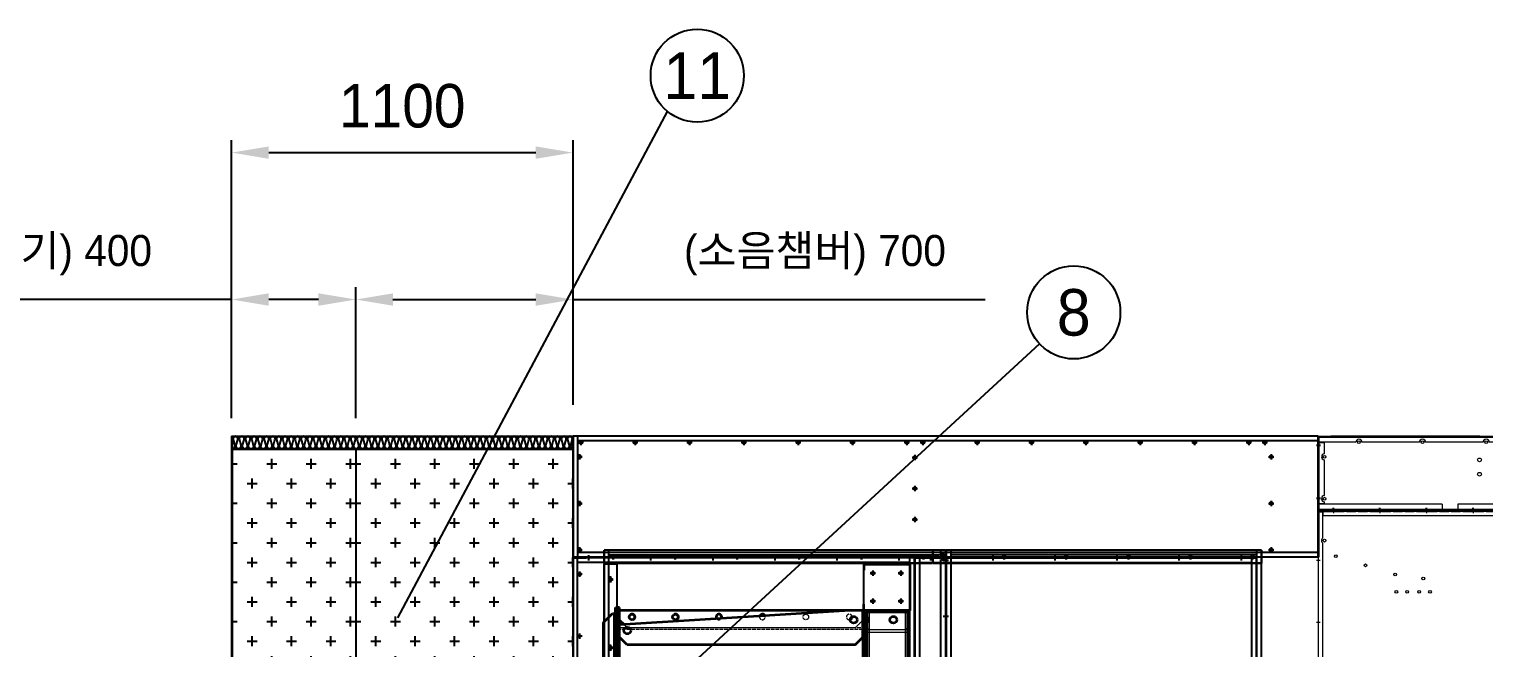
# Model space of a CAD drawing. Header units: millimetres. Extents: x 3347 to 35460, y 2813 to 25521.
# Drawn here: x 12747 to 17433, y 13538 to 15531 of the extents above; entities that cross this region are included whole.
import ezdxf
from ezdxf.enums import TextEntityAlignment as Align

# ---------------------------------------------------------------- set-up
doc = ezdxf.new("R2010")
doc.units = ezdxf.units.MM
doc.linetypes.add('CENTER', pattern=[2, 1.25, -0.25, 0.25, -0.25])
doc.linetypes.add('DASHED', pattern=[15, 12, -3])
for name, color, linetype in [('center', 1, 'CENTER'), ('SMS', 220, 'Continuous'), ('냉각탑_dim', 1, 'Continuous'), ('냉각탑_text', 3, 'Continuous')]:
    doc.layers.add(name, color=color, linetype=linetype)
doc.styles.add('HY울릉도L', font='')
doc.styles.add('돋움', font='Dotum.ttf')
doc.styles.get('HY울릉도L').set_extended_font_data('HY울릉도L')
doc.dimstyles.new('성지DIM', dxfattribs={"dimtxt": 3.5, "dimasz": 3, "dimexe": 1, "dimexo": 2.5, "dimgap": 2, "dimtad": 1, "dimdec": 0, "dimzin": 3, "dimdsep": 46, "dimtxsty": 'HY울릉도L', "dimblk": 'ARCHTICK', "dimcen": -2, "dimclrd": 256, "dimclre": 256, "dimclrt": 7, "dimadec": 0, "dimazin": 0, "dimtfac": 1, "dimtdec": 0, "dimtofl": 0, "dimtmove": 0, "dimatfit": 3, "dimfxl": 1, "dimtolj": 1, "dimtzin": 0, "dimlwe": -1, "dimarcsym": 0})

# ---------------------------------------------------------------- blocks, each defined once
blk = doc.blocks.new('*D525')
at = {"layer": 'Defpoints', "color": 0, "transparency": 16777216}
for p in [(14498.7, 15133.3), (13398.7, 14220.3), (14498.7, 14220.3)]:
    blk.add_point(p, dxfattribs=at)
at = {"layer": '냉각탑_dim', "transparency": 16777216}
for p, q in [((13398.7, 14320.3), (13398.7, 15173.3)), ((14498.7, 14320.3), (14498.7, 15173.3))]:
    blk.add_line(p, q, dxfattribs=at)
at = {"layer": '냉각탑_dim', "lineweight": -2, "transparency": 16777216}
blk.add_line((13518.7, 15133.3), (14378.7, 15133.3), dxfattribs=at)
at = {"layer": '냉각탑_dim', "transparency": 16777216}
for points in [[(13518.7, 15153.3), (13518.7, 15113.3), (13398.7, 15133.3)], [(14378.7, 15153.3), (14378.7, 15113.3), (14498.7, 15133.3)]]:
    blk.add_solid(points, dxfattribs=at)
at = {"layer": '냉각탑_dim', "color": 7, "transparency": 16777216, "insert": (13948.7, 15283.3), "char_height": 140, "attachment_point": 5, "style": 'HY울릉도L'}
blk.add_mtext('\\A1;1100', dxfattribs=at)
blk = doc.blocks.new('*D531')
at = {"layer": 'Defpoints', "color": 0, "transparency": 16777216}
for p in [(13398.7, 14660), (13398.7, 14178.3), (13798.7, 14178.3)]:
    blk.add_point(p, dxfattribs=at)
at = {"layer": '냉각탑_dim', "transparency": 16777216}
for p, q in [((13398.7, 14278.3), (13398.7, 14700)), ((13798.7, 14278.3), (13798.7, 14700))]:
    blk.add_line(p, q, dxfattribs=at)
at = {"layer": '냉각탑_dim', "lineweight": -2, "transparency": 16777216}
for p, q in [((13398.7, 14660), (12001, 14660)), ((13678.7, 14660), (13518.7, 14660))]:
    blk.add_line(p, q, dxfattribs=at)
at = {"layer": '냉각탑_dim', "transparency": 16777216}
for points in [[(13518.7, 14680), (13518.7, 14640), (13398.7, 14660)], [(13678.7, 14680), (13678.7, 14640), (13798.7, 14660)]]:
    blk.add_solid(points, dxfattribs=at)
at = {"layer": '냉각탑_dim', "color": 7, "transparency": 16777216, "insert": (12639.8, 14802.9), "char_height": 140, "attachment_point": 5, "style": 'HY울릉도L'}
blk.add_mtext('\\A1;{\\fGulim|b0|i0|c129|p50;\\H0.71429x;(토출 소음기) \\fHY울릉도L|b0|i0|c129|p18;400}', dxfattribs=at)
blk = doc.blocks.new('*D532')
at = {"layer": 'Defpoints', "color": 0, "transparency": 16777216}
for p in [(14498.7, 14660), (14498.7, 14220.3), (13798.7, 14179.9)]:
    blk.add_point(p, dxfattribs=at)
at = {"layer": '냉각탑_dim', "transparency": 16777216}
for p, q in [((13798.7, 14279.9), (13798.7, 14700)), ((14498.7, 14320.3), (14498.7, 14700))]:
    blk.add_line(p, q, dxfattribs=at)
at = {"layer": '냉각탑_dim', "lineweight": -2, "transparency": 16777216}
for p, q in [((13918.7, 14660), (14378.7, 14660)), ((14498.7, 14660), (15826.1, 14660))]:
    blk.add_line(p, q, dxfattribs=at)
at = {"layer": '냉각탑_dim', "transparency": 16777216}
for points in [[(13918.7, 14680), (13918.7, 14640), (13798.7, 14660)], [(14378.7, 14680), (14378.7, 14640), (14498.7, 14660)]]:
    blk.add_solid(points, dxfattribs=at)
at = {"layer": '냉각탑_dim', "color": 7, "transparency": 16777216, "insert": (15278.1, 14802.9), "char_height": 140, "attachment_point": 5, "style": 'HY울릉도L'}
blk.add_mtext('\\A1;{\\fGulim|b0|i0|c129|p50;\\H0.71429x;(소음챔버) \\fHY울릉도L|b0|i0|c129|p18;700}', dxfattribs=at)
blk = doc.blocks.new('A$C474D29AC')
for p, q in [((0, 0), (0, 1409)), ((0, 1409), (42, 1409)), ((42, 0), (42, 1409)), ((42, 0), (0, 0))]:
    blk.add_line(p, q)
for centre in [(21, 1359), (21, 1139), (21, 919), (21, 699), (21, 479), (21, 259), (21, 39)]:
    blk.add_circle(centre, 4.5)
at = {"layer": 'center'}
for p, q in [((21, 1367.5), (21, 1350.5)), ((21, 1366), (21, 1349)), ((29.5, 1359), (12.5, 1359)), ((29.5, 1139), (12.5, 1139)), ((21, 1147.5), (21, 1130.5)), ((21, 1146), (21, 1129)), ((29.5, 919), (12.5, 919)), ((21, 927.5), (21, 910.5)), ((21, 926), (21, 909)), ((21, 707.5), (21, 690.5)), ((21, 706), (21, 689)), ((29.5, 699), (12.5, 699)), ((29.5, 479), (12.5, 479)), ((21, 487.5), (21, 470.5)), ((21, 486), (21, 469)), ((29.5, 259), (12.5, 259)), ((21, 267.5), (21, 250.5)), ((21, 266), (21, 249)), ((21, 47.5), (21, 30.5)), ((29.5, 39), (12.5, 39)), ((21, 46), (21, 29))]:
    blk.add_line(p, q, dxfattribs=at)
blk = doc.blocks.new('A$C246C749F')
for p, q in [((0, 150), (0, 0)), ((0, 150), (150, 150)), ((0, 150), (0, 130)), ((2, 148), (148, 148)), ((2, 148), (2, 130)), ((148, 148), (148, 2)), ((150, 150), (150, 0)), ((2, 130), (0, 130)), ((2, 20), (0, 20)), ((0, 0), (0, 20)), ((0, 0), (150, 0)), ((2, 2), (2, 20)), ((2, 2), (148, 2))]:
    blk.add_line(p, q)
for centre in [(30, 120), (120, 120), (30, 30), (120, 30)]:
    blk.add_circle(centre, 3)
at = {"layer": 'center'}
for p, q in [((38.5, 120), (21.5, 120)), ((30, 128.5), (30, 111.5)), ((128.5, 120), (111.5, 120)), ((120, 128.5), (120, 111.5)), ((38.5, 30), (21.5, 30)), ((30, 38.5), (30, 21.5)), ((128.5, 30), (111.5, 30)), ((120, 38.5), (120, 21.5))]:
    blk.add_line(p, q, dxfattribs=at)
blk = doc.blocks.new('A$C637D7238')
at = {"color": 7, "lineweight": 35}
for p, q in [((40, 0), (40, 2540)), ((45, 0), (45, 2540)), ((45, 0), (45, 2540)), ((53, 0), (53, 2540)), ((0, 2490), (0, 1272)), ((36, 2520), (36, 1290)), ((40, 2520), (40, 1290)), ((795, 2530), (53, 2530)), ((795, 2530), (53, 2483.7)), ((795, 2530), (53, 2530)), ((850, 2530), (850, 10)), ((980, 2530), (980, 10)), ((985, 2530), (985, 10)), ((40, 1290), (40, 2480)), ((812, 2419.3), (78, 2419.3)), ((837, 2414.7), (837, 1270)), ((845, 2414.7), (845, 1270))]:
    blk.add_line(p, q, dxfattribs=at)
at = {"color": 7, "lineweight": 35, "ltscale": 0.008333}
for p, q in [((40, 2540), (45, 2540)), ((845, 2530), (850, 2530)), ((850, 2530), (845, 2530)), ((985, 2530), (980, 2530)), ((985, 2530), (980, 2530))]:
    blk.add_line(p, q, dxfattribs=at)
at = {"color": 7, "lineweight": 35, "ltscale": 0.013333}
for p, q in [((53, 2540), (45, 2540)), ((53, 2540), (45, 2540)), ((845, 2530), (837, 2530)), ((845, 2530), (837, 2530)), ((845, 2520), (837, 2520)), ((845, 2414.7), (837, 2414.7))]:
    blk.add_line(p, q, dxfattribs=at)
at = {"color": 7, "linetype": 'DASHED', "lineweight": 13, "ltscale": 0.11}
blk.add_line((45, 2540), (45, 2474), dxfattribs=at)
at = {"color": 7, "linetype": 'DASHED', "lineweight": 13, "ltscale": 0.093819}
blk.add_line((53, 2483.7), (53, 2540), dxfattribs=at)
at = {"color": 7, "lineweight": 35, "ltscale": 0.070711}
blk.add_line((0, 2490), (30, 2520), dxfattribs=at)
at = {"color": 7, "lineweight": 35, "ltscale": 0.01}
blk.add_line((30, 2520), (36, 2520), dxfattribs=at)
at = {"color": 7, "lineweight": 35, "ltscale": 0.006667}
blk.add_line((40, 2520), (36, 2520), dxfattribs=at)
at = {"color": 7, "linetype": 'DASHED', "lineweight": 13, "ltscale": 0.008333}
for p, q in [((45, 2503.9), (40, 2503.9)), ((45, 2503.9), (40, 2503.9)), ((45, 2484.9), (40, 2484.9)), ((45, 2484.9), (40, 2484.9)), ((40, 2480), (45, 2480)), ((45, 2420.5), (40, 2420.5)), ((45, 2420.5), (40, 2420.5))]:
    blk.add_line(p, q, dxfattribs=at)
at = {"color": 7, "linetype": 'DASHED', "lineweight": 13, "ltscale": 0.013333}
for p, q in [((45, 2503.9), (53, 2503.9)), ((45, 2503.9), (53, 2503.9)), ((45, 2484.9), (53, 2484.9)), ((45, 2484.9), (53, 2484.9)), ((837, 2509.5), (845, 2509.5)), ((845, 2509.5), (837, 2509.5)), ((845, 2509.5), (837, 2509.5)), ((837, 2509.5), (845, 2509.5)), ((837, 2490.5), (845, 2490.5)), ((845, 2490.5), (837, 2490.5)), ((845, 2490.5), (837, 2490.5)), ((837, 2490.5), (845, 2490.5)), ((45, 2474), (53, 2474)), ((45, 2474), (53, 2474)), ((845, 2474), (837, 2474)), ((845, 2474), (837, 2474)), ((45, 2420.5), (53, 2420.5)), ((45, 2420.5), (53, 2420.5)), ((845, 2414.7), (837, 2414.7))]:
    blk.add_line(p, q, dxfattribs=at)
at = {"color": 7, "lineweight": 35, "ltscale": 0.043443}
blk.add_line((53, 2503.9), (53, 2530), dxfattribs=at)
at = {"color": 7, "linetype": 'DASHED', "lineweight": 13, "ltscale": 0.051667}
blk.add_line((53, 2530), (53, 2499), dxfattribs=at)
at = {"color": 7, "linetype": 'DASHED', "lineweight": 13, "ltscale": 0.008224}
blk.add_line((53, 2499), (53, 2503.9), dxfattribs=at)
at = {"color": 7, "lineweight": 35, "ltscale": 0.033925}
blk.add_line((53, 2499), (67.4, 2484.6), dxfattribs=at)
blk.add_line((53, 2499), (67.4, 2484.6), dxfattribs=at)
at = {"color": 7, "linetype": 'DASHED', "lineweight": 13, "ltscale": 0.020195}
blk.add_line((67.4, 2484.6), (76, 2476), dxfattribs=at)
blk.add_line((67.4, 2484.6), (76, 2476), dxfattribs=at)
at = {"color": 7, "lineweight": 35, "ltscale": 0.07}
blk.add_line((837, 2530), (795, 2530), dxfattribs=at)
at = {"color": 7, "linetype": 'DASHED', "lineweight": 13, "ltscale": 0.058925}
blk.add_line((812, 2474), (837, 2499), dxfattribs=at)
blk.add_line((812, 2474), (837, 2499), dxfattribs=at)
at = {"color": 7, "lineweight": 35, "ltscale": 0.016667}
for p, q in [((837, 2530), (837, 2520)), ((845, 2530), (845, 2520))]:
    blk.add_line(p, q, dxfattribs=at)
at = {"color": 7, "lineweight": 35, "ltscale": 0.142899}
blk.add_line((837, 2444.3), (837, 2530), dxfattribs=at)
at = {"color": 7, "lineweight": 35, "ltscale": 0.175455}
for p, q in [((837, 2520), (837, 2414.7)), ((845, 2520), (845, 2414.7))]:
    blk.add_line(p, q, dxfattribs=at)
at = {"color": 7, "lineweight": 35, "ltscale": 0.192122}
blk.add_line((845, 2530), (845, 2414.7), dxfattribs=at)
at = {"color": 7, "linetype": 'DASHED', "lineweight": 13, "ltscale": 0.116667}
for p, q in [((845, 2530), (845, 2460)), ((985, 2460), (985, 2530))]:
    blk.add_line(p, q, dxfattribs=at)
at = {"color": 7, "linetype": 'DASHED', "lineweight": 13, "ltscale": 0.010079}
for p, q in [((851, 2509.5), (845, 2509.5)), ((845, 2509.5), (851, 2509.5)), ((851, 2490.5), (845, 2490.5)), ((845, 2490.5), (851, 2490.5))]:
    blk.add_line(p, q, dxfattribs=at)
at = {"color": 7, "linetype": 'DASHED', "lineweight": 13, "ltscale": 0.009526}
blk.add_line((845, 2509.5), (850.7, 2509.5), dxfattribs=at)
blk.add_line((845, 2509.5), (850.7, 2509.5), dxfattribs=at)
at = {"color": 7, "linetype": 'DASHED', "lineweight": 13, "ltscale": 0.010632}
blk.add_line((845, 2490.5), (851.4, 2490.5), dxfattribs=at)
blk.add_line((845, 2490.5), (851.4, 2490.5), dxfattribs=at)
at = {"color": 7, "lineweight": 35, "ltscale": 0.008334}
for p, q in [((845.2, 2530), (845.2, 2525)), ((985.2, 2525), (985.2, 2530))]:
    blk.add_line(p, q, dxfattribs=at)
at = {"color": 7, "lineweight": 35, "ltscale": 0.233333}
for p, q in [((845.2, 2530), (985.2, 2530)), ((985.2, 2525), (845.2, 2525))]:
    blk.add_line(p, q, dxfattribs=at)
at = {"color": 7, "linetype": 'DASHED', "lineweight": 13}
for p, q in [((850, 2530), (850, 10)), ((851.6, 2530), (851.6, 10)), ((856.6, 2530), (856.6, 10)), ((973.4, 2530), (973.4, 10)), ((978.4, 2530), (978.4, 10)), ((980, 2530), (980, 10)), ((40, 60.1), (40, 2479.8)), ((45, 66), (45, 2474)), ((45, 66), (45, 2474)), ((45, 2470), (845, 2470)), ((45, 70), (45, 2470)), ((45, 2470), (845, 2470)), ((53, 1274), (53, 2444.7)), ((845, 2474), (78, 2474)), ((845, 2474), (78, 2474)), ((812, 2474), (78, 2474)), ((812, 2474), (84.6, 2474)), ((837, 2444.7), (837, 1274)), ((845, 66), (845, 2474)), ((845, 2414.7), (845, 125.3))]:
    blk.add_line(p, q, dxfattribs=at)
at = {"color": 7, "lineweight": 35, "ltscale": 0.002746}
for p, q in [((850, 2530), (851.6, 2530)), ((980, 2530), (978.4, 2530))]:
    blk.add_line(p, q, dxfattribs=at)
at = {"color": 7, "linetype": 'DASHED', "lineweight": 13, "ltscale": 0.095349}
for p, q in [((852, 2472.8), (850, 2530)), ((980, 2530), (978, 2472.8))]:
    blk.add_line(p, q, dxfattribs=at)
at = {"color": 7, "linetype": 'DASHED', "lineweight": 13, "ltscale": 0.008334}
for p, q in [((851.6, 2530), (851.6, 2525)), ((856.6, 2530), (856.6, 2525)), ((867, 2525), (867, 2530)), ((867, 2530), (867, 2525)), ((883, 2525), (883, 2530)), ((883, 2530), (883, 2525)), ((947, 2525), (947, 2530)), ((947, 2530), (947, 2525)), ((963, 2525), (963, 2530)), ((963, 2530), (963, 2525)), ((973.4, 2530), (973.4, 2525)), ((978.4, 2530), (978.4, 2525))]:
    blk.add_line(p, q, dxfattribs=at)
at = {"color": 7, "lineweight": 35, "ltscale": 0.008328}
for p, q in [((856.6, 2530), (851.6, 2530)), ((978.4, 2530), (973.4, 2530))]:
    blk.add_line(p, q, dxfattribs=at)
at = {"color": 7, "lineweight": 13}
for p, q in [((851.6, 2525), (851.6, 15)), ((856.6, 2525), (856.6, 15)), ((973.4, 2525), (973.4, 15)), ((978.4, 2525), (978.4, 15))]:
    blk.add_line(p, q, dxfattribs=at)
at = {"color": 7, "lineweight": 35, "ltscale": 0.194519}
blk.add_line((856.6, 2530), (973.4, 2530), dxfattribs=at)
at = {"color": 7, "linetype": 'DASHED', "lineweight": 13, "ltscale": 0.043935}
blk.add_line((71.4, 2474), (45, 2474), dxfattribs=at)
blk.add_line((71.4, 2474), (45, 2474), dxfattribs=at)
at = {"color": 7, "linetype": 'DASHED', "lineweight": 13, "ltscale": 0.006667}
blk.add_line((45, 2470), (45, 2474), dxfattribs=at)
at = {"color": 7, "lineweight": 35, "ltscale": 0.065747}
blk.add_line((53, 2444.3), (53, 2483.7), dxfattribs=at)
at = {"color": 7, "lineweight": 35, "ltscale": 0.058925}
for p, q in [((78, 2419.3), (53, 2444.3)), ((812, 2419.3), (837, 2444.3))]:
    blk.add_line(p, q, dxfattribs=at)
at = {"color": 7, "lineweight": 35, "ltscale": 0.011065}
blk.add_line((78, 2474), (71.4, 2474), dxfattribs=at)
blk.add_line((78, 2474), (71.4, 2474), dxfattribs=at)
at = {"color": 7, "lineweight": 35, "ltscale": 0.004806}
blk.add_line((76, 2476), (78, 2474), dxfattribs=at)
blk.add_line((76, 2476), (78, 2474), dxfattribs=at)
at = {"color": 7, "lineweight": 35, "ltscale": 0.011066}
blk.add_line((84.6, 2474), (78, 2474), dxfattribs=at)
at = {"color": 7, "linetype": 'DASHED', "lineweight": 13, "ltscale": 0.233333}
blk.add_line((845, 2460), (985, 2460), dxfattribs=at)
at = {"color": 7, "linetype": 'DASHED', "lineweight": 13, "ltscale": 0.193355}
blk.add_line((973, 2468), (857, 2468), dxfattribs=at)
at = {"color": 7, "lineweight": 35}
for centre, radius in [((93, 2509), 9), ((233, 2509), 9), ((807, 2500), 11), ((935, 2500), 11), ((78, 2465.2), 11)]:
    blk.add_circle(centre, radius, dxfattribs=at)
at = {"color": 7, "linetype": 'DASHED', "lineweight": 13}
blk.add_circle((653, 2509), 9, dxfattribs=at)
blk.add_circle((653, 2509), 9, dxfattribs=at)
for centre, radius, start, end in [((93, 2509), 9, 118.6479, 298.6479), ((233, 2509), 9, 118.6479, 298.6479), ((373, 2509), 9, 118.6479, 327.3569), ((373, 2509), 9, 219.7828, 327.3569), ((513, 2509), 9, 161.3731, 25.7666), ((513, 2509), 9, 161.3731, 25.7666), ((793, 2509), 9, 4.9733, 289.5559), ((793, 2509), 9, 4.9732, 289.5559), ((857, 2473), 5, 182, 270), ((973, 2473), 5, 270, 358)]:
    blk.add_arc(centre, radius, start, end, dxfattribs=at)
at = {"color": 7, "lineweight": 35}
for centre, start, end in [((93, 2509), 298.6479, 118.6479), ((233, 2509), 298.6479, 118.6479), ((373, 2509), 327.3569, 219.7828), ((373, 2509), 327.3569, 118.6479), ((513, 2509), 25.7666, 161.3731), ((513, 2509), 25.7666, 161.3731), ((793, 2509), 289.5559, 4.9733), ((793, 2509), 289.5559, 4.9732)]:
    blk.add_arc(centre, 9, start, end, dxfattribs=at)
at = {"color": 7, "linetype": 'DASHED', "lineweight": 13}
for ratio, start_param, end_param in [(0.034921, 6.283148, 8.353978), (0.034919, 2.070918, 3.141543), (0.034919, 5.212511, 6.283135), (0.034921, 3.141555, 5.212385)]:
    blk.add_ellipse((851, 2500), major_axis=(0, 9.5), ratio=ratio, start_param=start_param, end_param=end_param, dxfattribs=at)
at = {"color": 7, "lineweight": 35}
for ratio, start_param, end_param in [(0.034921, 6.283148, 8.353978), (0.034919, 2.070918, 3.141543), (0.034919, 5.212511, 6.283135), (0.034921, 3.141555, 5.212385)]:
    blk.add_ellipse((851, 2500), major_axis=(0, 9.5), ratio=ratio, start_param=start_param, end_param=end_param, dxfattribs=at)
blk = doc.blocks.new('A$C66D76F0F')
at = {"color": 7, "lineweight": 13, "ltscale": 2.5}
for p, q in [((8.1, 2861), (8.1, 2859.4)), ((21.6, 2861), (8.1, 2861)), ((8.1, 2859.4), (8.1, 2857.9)), ((8.1, 2859.4), (21.6, 2859.4)), ((21.6, 2861), (987.4, 2861)), ((21.6, 2861), (21.6, 2857.9)), ((5, 2857.9), (8.1, 2857.9)), ((5, 2857.9), (5, 8.1)), ((20, 2857.9), (8.1, 2857.9)), ((20, 2774), (20, 2857.9)), ((21.6, 2846), (21.6, 2857.9)), ((987.4, 2846), (21.6, 2846)), ((20, 8.1), (20, 2758))]:
    blk.add_line(p, q, dxfattribs=at)
at = {"color": 7, "linetype": 'DASHED', "lineweight": 13, "ltscale": 2.5}
for p, q in [((21.6, 2859.4), (987.4, 2859.4)), ((50, 2859.4), (50, 2861)), ((59, 2859.4), (59, 2861)), ((200, 2859.4), (200, 2861)), ((209, 2859.4), (209, 2861)), ((350, 2859.4), (350, 2861)), ((359, 2859.4), (359, 2861)), ((500, 2859.4), (500, 2861)), ((509, 2859.4), (509, 2861)), ((6.6, 8.1), (6.6, 2857.9)), ((5, 2507.5), (6.6, 2507.5)), ((5, 2498.5), (6.6, 2498.5))]:
    blk.add_line(p, q, dxfattribs=at)
at = {"color": 7, "lineweight": 5}
for p, q in [((54.5, 2866), (54.5, 2854.4)), ((204.5, 2866), (204.5, 2854.4)), ((354.5, 2866), (354.5, 2854.4)), ((504.5, 2866), (504.5, 2854.4)), ((0, 2703), (11.6, 2703)), ((0, 2503), (11.6, 2503))]:
    blk.add_line(p, q, dxfattribs=at)
at = {"color": 7, "lineweight": 13}
for centre in [(26, 2766), (62.3, 2715.9), (157.9, 2686.4), (253.4, 2656.9), (344, 2644), (257.2, 2601), (292.2, 2601), (330.6, 2601), (365.6, 2601)]:
    blk.add_circle(centre, 4.5, dxfattribs=at)
at = {"color": 7, "lineweight": 13, "ltscale": 2.5}
blk.add_arc((26, 2766), 10, 126.8725, 233.1275, dxfattribs=at)
blk = doc.blocks.new('A$C7585302F')
for p, q in [((0, 9.5), (0, 2715.5)), ((0, 9.5), (0, 2715.5)), ((1100, 2715.5), (0, 2715.5)), ((0, 9.5), (0, 2715.5)), ((0, 9.5), (0, 2715.5)), ((0, 2715.5), (42, 2715.5)), ((15, 9.5), (15, 2715.5)), ((1085, 2700.5), (15, 2700.5)), ((1085, 9.5), (1085, 2715.5)), ((1100, 9.5), (1100, 2715.5)), ((1100, 9.5), (1100, 2715.5))]:
    blk.add_line(p, q)
for centre, radius in [((21, 2662.5), 4.5), ((21, 2662.5), 4.5), ((21, 2462.5), 3)]:
    blk.add_circle(centre, radius)
at = {"layer": 'center'}
for p, q in [((50, 2723.5), (50, 2706.5)), ((250, 2723.5), (250, 2706.5)), ((450, 2723.5), (450, 2706.5)), ((650, 2723.5), (650, 2706.5)), ((850, 2723.5), (850, 2706.5)), ((1050, 2723.5), (1050, 2706.5)), ((29.5, 2662.5), (12.5, 2662.5)), ((21, 2671), (21, 2654)), ((29.5, 2462.5), (12.5, 2462.5)), ((21, 2471), (21, 2454))]:
    blk.add_line(p, q, dxfattribs=at)
blk = doc.blocks.new('A$C30E44EA2')
for p, q in [((0, 9.5), (0, 2715.5)), ((0, 9.5), (0, 2715.5)), ((0, 2715.5), (1100, 2715.5)), ((15, 9.5), (15, 2715.5)), ((15, 2700.5), (1085, 2700.5)), ((1085, 9.5), (1085, 2715.5)), ((1100, 9.5), (1100, 2715.5)), ((1100, 9.5), (1100, 2715.5))]:
    blk.add_line(p, q)
at = {"layer": 'center'}
for p, q in [((50, 2723.5), (50, 2706.5)), ((250, 2723.5), (250, 2706.5)), ((450, 2723.5), (450, 2706.5)), ((650, 2723.5), (650, 2706.5)), ((850, 2723.5), (850, 2706.5)), ((1050, 2723.5), (1050, 2706.5))]:
    blk.add_line(p, q, dxfattribs=at)
blk = doc.blocks.new('A$C1AFF22E1')
for p, q in [((9.5, 2966), (9.5, 0)), ((1025.5, 2966), (9.5, 2966)), ((24.5, 2966), (24.5, 0)), ((1010.5, 0), (1010.5, 2966)), ((1025.5, 0), (1025.5, 2966)), ((1010.5, 2951), (24.5, 2951))]:
    blk.add_line(p, q)
at = {"color": 7}
for centre in [(196.5, 2945), (396.5, 2945), (596.5, 2945), (796.5, 2945), (996.5, 2945)]:
    blk.add_circle(centre, 4.5, dxfattribs=at)
at = {"layer": 'center', "color": 1}
for p, q in [((196.5, 2953.5), (196.5, 2936.5)), ((396.5, 2953.5), (396.5, 2936.5)), ((596.5, 2953.5), (596.5, 2936.5)), ((796.5, 2953.5), (796.5, 2936.5)), ((996.5, 2953.5), (996.5, 2936.5)), ((188, 2945), (205, 2945)), ((388, 2945), (405, 2945)), ((588, 2945), (605, 2945)), ((788, 2945), (805, 2945)), ((988, 2945), (1005, 2945))]:
    blk.add_line(p, q, dxfattribs=at)
at = {"layer": 'center'}
for p, q in [((17, 2933), (0, 2933)), ((17, 2753), (0, 2753))]:
    blk.add_line(p, q, dxfattribs=at)
blk = doc.blocks.new('A$C00BA3925')
for p, q in [((0, 11), (0, 1069)), ((0, 1069), (0, 11)), ((0, 1069), (0, 11)), ((0, 1069), (42, 1069)), ((42, 11), (0, 11))]:
    blk.add_line(p, q)
at = {"color": 7, "lineweight": 15}
for p, q in [((0, 11), (0, 1069)), ((42, 11), (42, 1069)), ((3.5, 11), (0, 11)), ((20, 11), (3.5, 11)), ((20, 11), (42, 11))]:
    blk.add_line(p, q, dxfattribs=at)
for centre in [(21, 1040), (21, 840), (21, 840), (21, 640), (21, 440), (21, 240), (21, 40)]:
    blk.add_circle(centre, 3)
at = {"layer": 'center'}
for p, q in [((12.5, 1040), (29.5, 1040)), ((21, 1048.5), (21, 1031.5)), ((21, 848.5), (21, 831.5)), ((21, 848.5), (21, 831.5)), ((12.5, 840), (29.5, 840)), ((12.5, 840), (29.5, 840)), ((12.5, 640), (29.5, 640)), ((21, 648.5), (21, 631.5)), ((12.5, 440), (29.5, 440)), ((21, 448.5), (21, 431.5)), ((12.5, 240), (29.5, 240)), ((21, 248.5), (21, 231.5)), ((21, 48.5), (21, 31.5)), ((12.5, 40), (29.5, 40)), ((21, 34.5), (21, 17.5)), ((21, 17), (21, 0))]:
    blk.add_line(p, q, dxfattribs=at)
blk = doc.blocks.new('A$C39BF085F')
at = {"color": 7, "lineweight": 15}
for p, q in [((1058, 42), (0, 42)), ((1058, 0), (0, 0)), ((1058, 20), (1058, 42)), ((1058, 20), (1058, 3.5)), ((1058, 3.5), (1058, 0))]:
    blk.add_line(p, q, dxfattribs=at)
for p, q in [((0, 0), (0, 42)), ((1058, 0), (0, 0)), ((0, 0), (1058, 0)), ((0, 0), (1058, 0)), ((1058, 42), (1058, 0))]:
    blk.add_line(p, q)
for centre in [(29, 21), (229, 21), (229, 21), (429, 21), (629, 21), (829, 21), (1029, 21)]:
    blk.add_circle(centre, 3)
at = {"layer": 'center'}
for p, q in [((20.5, 21), (37.5, 21)), ((29, 12.5), (29, 29.5)), ((220.5, 21), (237.5, 21)), ((220.5, 21), (237.5, 21)), ((229, 12.5), (229, 29.5)), ((229, 12.5), (229, 29.5)), ((420.5, 21), (437.5, 21)), ((429, 12.5), (429, 29.5)), ((620.5, 21), (637.5, 21)), ((629, 12.5), (629, 29.5)), ((820.5, 21), (837.5, 21)), ((829, 12.5), (829, 29.5)), ((1020.5, 21), (1037.5, 21)), ((1029, 12.5), (1029, 29.5)), ((1034.5, 21), (1051.5, 21)), ((1052, 21), (1069, 21))]:
    blk.add_line(p, q, dxfattribs=at)
blk = doc.blocks.new('A$C7FE17281')
for p, q in [((0, 2966), (0, 0)), ((1100, 2966), (0, 2966)), ((15, 0), (15, 2966)), ((1085, 2954.2), (1085, 2966)), ((1100, 2966), (1100, 0)), ((15, 2951), (1081, 2951)), ((15, 2951), (1081, 2951)), ((1085, 0), (1085, 2935.8))]:
    blk.add_line(p, q)
for centre, radius in [((29, 2945), 4.5), ((229, 2945), 4.5), ((429, 2945), 4.5), ((629, 2945), 4.5), ((829, 2945), 4.5), ((1029, 2945), 4.5), ((1089, 2945), 4.5), ((21, 2872), 3), ((865.9, 2892), 4.5), ((865.9, 2892), 4.5), ((865.9, 2892), 4.5), ((865.9, 2892), 4.5), ((955.9, 2892), 4.5), ((955.9, 2892), 4.5), ((955.9, 2892), 4.5), ((955.9, 2892), 4.5), ((865.9, 2802), 4.5), ((865.9, 2802), 4.5), ((865.9, 2802), 4.5), ((865.9, 2802), 4.5), ((955.9, 2802), 4.5), ((955.9, 2802), 4.5), ((955.9, 2802), 4.5), ((955.9, 2802), 4.5), ((21, 2652), 3)]:
    blk.add_circle(centre, radius)
blk.add_arc((1089, 2945), 10, 246.4181, 143.1301)
at = {"layer": 'center', "color": 1}
for p, q in [((29, 2953.5), (29, 2936.5)), ((229, 2953.5), (229, 2936.5)), ((229, 2953.5), (229, 2936.5)), ((429, 2953.5), (429, 2936.5)), ((629, 2953.5), (629, 2936.5)), ((829, 2953.5), (829, 2936.5)), ((1029, 2953.5), (1029, 2936.5)), ((1089, 2953.5), (1089, 2936.5)), ((20.5, 2945), (37.5, 2945)), ((220.5, 2945), (237.5, 2945)), ((220.5, 2945), (237.5, 2945)), ((420.5, 2945), (437.5, 2945)), ((620.5, 2945), (637.5, 2945)), ((820.5, 2945), (837.5, 2945)), ((1020.5, 2945), (1037.5, 2945)), ((1080.5, 2945), (1097.5, 2945))]:
    blk.add_line(p, q, dxfattribs=at)
at = {"layer": 'center'}
for p, q in [((1109.5, 2933), (1092.5, 2933)), ((12.5, 2872), (29.5, 2872)), ((12.5, 2872), (29.5, 2872)), ((21, 2865), (21, 2882)), ((21, 2880.5), (21, 2863.5)), ((21, 2863.5), (21, 2880.5)), ((21, 2879), (21, 2862)), ((857.4, 2892), (874.4, 2892)), ((857.4, 2892), (874.4, 2892)), ((865.9, 2900.5), (865.9, 2883.5)), ((865.9, 2900.5), (865.9, 2883.5)), ((947.4, 2892), (964.4, 2892)), ((947.4, 2892), (964.4, 2892)), ((955.9, 2900.5), (955.9, 2883.5)), ((955.9, 2900.5), (955.9, 2883.5)), ((857.4, 2802), (874.4, 2802)), ((857.4, 2802), (874.4, 2802)), ((865.9, 2810.5), (865.9, 2793.5)), ((865.9, 2810.5), (865.9, 2793.5)), ((947.4, 2802), (964.4, 2802)), ((947.4, 2802), (964.4, 2802)), ((955.9, 2810.5), (955.9, 2793.5)), ((955.9, 2810.5), (955.9, 2793.5)), ((1109.5, 2753), (1092.5, 2753)), ((12.5, 2652), (29.5, 2652)), ((12.5, 2652), (29.5, 2652)), ((21, 2645), (21, 2662)), ((21, 2660.5), (21, 2643.5)), ((21, 2643.5), (21, 2660.5)), ((21, 2659), (21, 2642))]:
    blk.add_line(p, q, dxfattribs=at)
blk = doc.blocks.new('A$C587D7C8B')
at = {"color": 7, "lineweight": 13, "ltscale": 0.001875}
for p, q in [((5, 242.1), (5, 243)), ((3005, 242.1), (3005, 243)), ((5, 7.9), (5, 7)), ((3005, 7.9), (3005, 7))]:
    blk.add_line(p, q, dxfattribs=at)
at = {"color": 7, "lineweight": 13, "ltscale": 0.003542}
for p, q in [((5, 243), (6.7, 243)), ((5, 242.1), (6.7, 242.1)), ((3005, 243), (3003.3, 243)), ((3005, 242.1), (3003.3, 242.1)), ((5, 7.9), (6.7, 7.9)), ((5, 7), (6.7, 7)), ((3005, 7.9), (3003.3, 7.9)), ((3005, 7), (3003.3, 7))]:
    blk.add_line(p, q, dxfattribs=at)
at = {"color": 7, "lineweight": 13, "ltscale": 0.039792}
for p, q in [((5, 223), (5, 242.1)), ((3005, 242.1), (3005, 223)), ((5, 7.9), (5, 27)), ((3005, 27), (3005, 7.9))]:
    blk.add_line(p, q, dxfattribs=at)
at = {"color": 7, "lineweight": 13}
for p, q in [((6.7, 245), (3003.3, 245)), ((6.7, 241.6), (3003.3, 241.6)), ((526.4, 245), (46.6, 245)), ((2365, 225), (556.5, 225)), ((2568, 225), (2384.9, 225)), ((2771, 225), (2587.9, 225)), ((2974, 225), (2790.9, 225)), ((3003.3, 225), (2993.9, 225)), ((405, 25), (6.7, 25)), ((405, 8.4), (6.7, 8.4)), ((3003.3, 5), (6.7, 5)), ((2555, 8.4), (455, 8.4)), ((2555, 25), (653.4, 25)), ((2974, 25), (2605, 25)), ((3003.3, 8.4), (2605, 8.4)), ((3003.3, 25), (2994, 25))]:
    blk.add_line(p, q, dxfattribs=at)
at = {"color": 7, "lineweight": 13, "ltscale": 0.007083}
for p, q in [((6.7, 245), (6.7, 241.6)), ((3003.3, 245), (3003.3, 241.6)), ((8.4, 223), (5, 223)), ((3001.6, 223), (3005, 223)), ((8.4, 27), (5, 27)), ((6.7, 5), (6.7, 8.4)), ((3001.6, 27), (3005, 27)), ((3003.3, 5), (3003.3, 8.4))]:
    blk.add_line(p, q, dxfattribs=at)
at = {"color": 7, "lineweight": 13, "ltscale": 0.034583}
for p, q in [((6.7, 225), (6.7, 241.6)), ((3003.3, 225), (3003.3, 241.6)), ((6.7, 25), (6.7, 8.4)), ((25, 27), (8.4, 27)), ((405, 25), (405, 8.4)), ((455, 25), (455, 8.4)), ((2555, 8.4), (2555, 25)), ((2605, 25), (2605, 8.4)), ((2985, 27), (3001.6, 27)), ((3003.3, 25), (3003.3, 8.4))]:
    blk.add_line(p, q, dxfattribs=at)
at = {"color": 7, "lineweight": 13, "ltscale": 0.002667}
blk.add_line((526.4, 245), (528, 245), dxfattribs=at)
at = {"color": 7, "lineweight": 13, "ltscale": 0.061667}
blk.add_line((528, 245), (565, 245), dxfattribs=at)
at = {"color": 7}
for p, q in [((0, 215), (13.4, 215)), ((3010, 215), (2996.6, 215)), ((0, 45), (13.4, 45)), ((54.5, 0), (54.5, 13.4)), ((204.5, 0), (204.5, 13.4)), ((354.5, 0), (354.5, 13.4)), ((504.5, 0), (504.5, 13.4)), ((654.5, 0), (654.5, 13.4)), ((804.5, 0), (804.5, 13.4)), ((954.5, 0), (954.5, 13.4)), ((1055, 0), (1055, 13.4)), ((1205, 0), (1205, 13.4)), ((1355, 0), (1355, 13.4)), ((1505, 0), (1505, 13.4)), ((1655, 0), (1655, 13.4)), ((1805, 0), (1805, 13.4)), ((1955, 0), (1955, 13.4)), ((2055.5, 0), (2055.5, 13.4)), ((2205.5, 0), (2205.5, 13.4)), ((2355.5, 0), (2355.5, 13.4)), ((2505.5, 0), (2505.5, 13.4)), ((2655.5, 0), (2655.5, 13.4)), ((2805.5, 0), (2805.5, 13.4)), ((2955.5, 0), (2955.5, 13.4)), ((2974, 16), (2974, 25)), ((2994, 16), (2994, 25)), ((3010, 45), (2996.6, 45))]:
    blk.add_line(p, q, dxfattribs=at)
at = {"color": 7, "lineweight": 13, "ltscale": 0.408333}
for p, q in [((5, 27), (5, 223)), ((8.4, 27), (8.4, 223)), ((3001.6, 223), (3001.6, 27)), ((3005, 223), (3005, 27))]:
    blk.add_line(p, q, dxfattribs=at)
at = {"color": 7, "lineweight": 13, "ltscale": 0.004167}
for p, q in [((5, 223), (7, 223)), ((7, 225), (7, 223)), ((8.4, 223), (8.4, 225)), ((3001.6, 225), (3001.6, 223)), ((3003, 223), (3003, 225)), ((3005, 223), (3003, 223)), ((7, 27), (7, 25)), ((8.4, 25), (8.4, 27)), ((3001.6, 27), (3001.6, 25)), ((3003, 25), (3003, 27))]:
    blk.add_line(p, q, dxfattribs=at)
at = {"color": 7, "lineweight": 13, "ltscale": 0.229167}
for p, q in [((126.5, 225), (6.7, 225)), ((331.5, 225), (146.5, 225)), ((536.5, 225), (351.5, 225))]:
    blk.add_line(p, q, dxfattribs=at)
at = {"color": 7, "lineweight": 13, "ltscale": 0.017296}
blk.add_line((25, 223), (8.4, 223), dxfattribs=at)
at = {"color": 7, "lineweight": 13, "ltscale": 0.05659}
blk.add_line((25, 223), (25, 187.9), dxfattribs=at)
at = {"color": 7, "lineweight": 13, "ltscale": 0.395101}
blk.add_line((2985, 27), (2985, 214), dxfattribs=at)
at = {"color": 7, "lineweight": 13, "ltscale": 0.025629}
blk.add_line((2993.9, 223), (3001.6, 223), dxfattribs=at)
at = {"color": 7, "lineweight": 13, "ltscale": 0.239792}
blk.add_line((25, 168), (25, 52.9), dxfattribs=at)
at = {"color": 7, "lineweight": 13, "ltscale": 0.000640793}
for p, q in [((5, 27), (5.3, 27)), ((3005, 27), (3004.7, 27))]:
    blk.add_line(p, q, dxfattribs=at)
at = {"color": 7, "lineweight": 13, "ltscale": 0.012604}
blk.add_line((25, 33), (25, 27), dxfattribs=at)
at = {"color": 7, "lineweight": 13, "ltscale": 0.104167}
for p, q in [((405, 8.4), (455, 8.4)), ((455, 8.4), (405, 8.4)), ((2555, 8.4), (2605, 8.4)), ((2605, 8.4), (2555, 8.4))]:
    blk.add_line(p, q, dxfattribs=at)
at = {"color": 7, "lineweight": 13, "ltscale": 0.281559}
blk.add_line((590.1, 25), (455, 25), dxfattribs=at)
at = {"color": 7, "lineweight": 13, "ltscale": 0.062076}
blk.add_line((606.9, 25), (636.6, 25), dxfattribs=at)
at = {"color": 7, "lineweight": 13}
for centre in [(136.5, 225), (341.5, 225), (546.5, 225), (26, 178), (598.5, 180.5), (645, 180.5), (715, 181), (715, 141), (765, 181), (840, 141), (915, 181), (990, 141), (1065, 181), (1140, 141), (1215, 181), (1290, 141), (1365, 181), (1440, 141), (1515, 181), (1590, 141), (1665, 181), (1740, 141), (1815, 181), (1890, 141), (1965, 181), (2040, 141), (2115, 181), (2190, 141), (2265, 181), (2315, 181), (2315, 141), (598.5, 105.5), (645, 105.5), (26, 43), (598.5, 30.5), (645, 30.5)]:
    blk.add_circle(centre, 4.5, dxfattribs=at)
at = {"color": 7}
for centre in [(2375, 224), (2578, 224), (2781, 224), (2984, 224), (2984, 16)]:
    blk.add_circle(centre, 4.5, dxfattribs=at)
at = {"color": 7, "lineweight": 13, "ltscale": 2.5}
for centre in [(525, 168), (2855, 168), (525, 122), (2855, 122)]:
    blk.add_circle(centre, 6, dxfattribs=at)
at = {"color": 7, "lineweight": 13}
for centre, start, end in [((136.5, 225), 0, 180), ((341.5, 225), 0, 180), ((546.5, 225), 0, 180), ((26, 178), 95.7392, 264.2608), ((26, 43), 95.7392, 264.2608), ((598.5, 30.5), 213.3652, 326.6348), ((645, 30.5), 213.3652, 326.6348)]:
    blk.add_arc(centre, 10, start, end, dxfattribs=at)
at = {"color": 7}
for centre, start, end in [((2375, 224), 5.7392, 174.2608), ((2578, 224), 5.7392, 174.2608), ((2781, 224), 5.7392, 174.2608), ((2984, 224), 5.7392, 174.2608), ((2984, 224), 275.7392, 354.2608), ((2984, 16), 180, 0)]:
    blk.add_arc(centre, 10, start, end, dxfattribs=at)
blk = doc.blocks.new('1')
h = blk.add_hatch()
h.set_pattern_fill('CROSS', color=5, scale=10)
h.set_pattern_definition([(0, (-669811.015, 25116.09), (63.5, 63.5), [31.75, -95.25]), (90, (-669795.14, 25100.22), (-63.5, 63.5), [31.75, -95.25])])
h.paths.add_polyline_path([(13798.7, 14178.3), (13400.3, 14178.3), (13400.3, 10700.3), (13798.7, 10700.3)])
h = blk.add_hatch()
h.set_pattern_fill('CROSS', color=5, scale=10)
h.set_pattern_definition([(0, (-669412.615, 25116.09), (63.5, 63.5), [31.75, -95.25]), (90, (-669396.74, 25100.22), (-63.5, 63.5), [31.75, -95.25])])
h.paths.add_polyline_path([(14498.7, 14178.3), (13798.7, 14178.3), (13798.7, 10700.3), (14498.7, 10700.3)])
for p, q in [((13398.7, 14220.3), (13398.7, 10620.3)), ((13400.3, 14218.7), (13400.3, 14179.9)), ((14497.1, 14218.7), (14497.1, 14179.9)), ((14498.7, 13830.3), (14498.7, 14220.3)), ((15598.7, 14220.3), (14498.7, 14220.3)), ((16898.2, 14220.3), (14498.7, 14220.3)), ((16898.2, 14220.3), (14498.7, 14220.3)), ((14498.7, 14220.3), (14498.7, 10620.3)), ((14513.7, 14220.3), (14513.7, 13830.3)), ((16898.2, 14205.3), (14513.7, 14205.3)), ((16898.2, 14220.3), (15600.7, 14220.3)), ((16898.2, 14220.3), (15600.7, 14220.3)), ((16898.7, 14220.3), (16898.2, 14220.3)), ((16898.7, 14220.3), (16898.2, 14220.3)), ((16898.7, 14220.3), (16898.2, 14220.3)), ((16898.7, 14220.3), (16898.2, 14220.3)), ((13400.3, 14179.9), (14498.7, 14179.9)), ((13400.3, 14178.3), (14498.7, 14178.3)), ((13400.3, 14178.3), (13400.3, 10700.3)), ((13798.7, 14179.9), (13798.7, 10698.7)), ((16898.2, 13830.3), (14498.7, 13830.3)), ((14540.7, 13830.3), (14498.7, 13830.3)), ((14540.7, 13830.3), (14498.7, 13830.3)), ((16898.2, 13845.3), (14513.7, 13845.3)), ((14640.7, 13830.3), (16432.7, 13830.3)), ((16898.7, 13830.3), (16898.2, 13830.3))]:
    blk.add_line(p, q)
at = {"ltscale": 500}
for p, q in [((13398.7, 14220.3), (14498.7, 14220.3)), ((13400.3, 14218.7), (14497.1, 14218.7))]:
    blk.add_line(p, q, dxfattribs=at)
at = {"color": 7, "lineweight": 35}
blk.add_line((16898.7, 14220.3), (16898.7, 13830.3), dxfattribs=at)
blk.add_line((16898.7, 14220.3), (16898.7, 13830.3), dxfattribs=at)
blk.add_line((16898.7, 14220.3), (16898.7, 13830.3), dxfattribs=at)
blk.add_line((16898.7, 14220.3), (16898.7, 13830.3), dxfattribs=at)
for centre in [(14523.7, 14199.3), (14698.7, 14199.3), (14873.7, 14199.3), (15048.7, 14199.3), (15223.7, 14199.3), (15398.7, 14199.3), (15573.7, 14199.3), (15625.7, 14199.3), (15800.7, 14199.3), (15975.7, 14199.3), (16150.7, 14199.3), (16325.7, 14199.3), (16500.7, 14199.3), (16675.7, 14199.3), (16727.7, 14199.3), (14519.7, 14153.3), (15599.7, 14151.3), (15599.7, 14151.3), (16747.7, 14153.3), (16747.7, 14153.3), (15599.7, 14051.3), (15599.7, 14051.3), (14519.7, 14003.3), (16747.7, 14003.3), (16747.7, 14003.3), (15599.7, 13951.3), (15599.7, 13951.3), (14519.7, 13853.3), (16747.7, 13853.3), (16747.7, 13853.3)]:
    blk.add_circle(centre, 4.5)
at = {"layer": 'center'}
for p, q in [((14523.7, 14207.8), (14523.7, 14190.8)), ((14698.7, 14207.8), (14698.7, 14190.8)), ((14873.7, 14207.8), (14873.7, 14190.8)), ((15048.7, 14207.8), (15048.7, 14190.8)), ((15223.7, 14207.8), (15223.7, 14190.8)), ((15398.7, 14207.8), (15398.7, 14190.8)), ((15573.7, 14207.8), (15573.7, 14190.8)), ((15625.7, 14207.8), (15625.7, 14190.8)), ((15800.7, 14207.8), (15800.7, 14190.8)), ((15975.7, 14207.8), (15975.7, 14190.8)), ((16150.7, 14207.8), (16150.7, 14190.8)), ((16325.7, 14207.8), (16325.7, 14190.8)), ((16500.7, 14207.8), (16500.7, 14190.8)), ((16675.7, 14207.8), (16675.7, 14190.8)), ((16727.7, 14207.8), (16727.7, 14190.8)), ((14528.2, 14153.3), (14511.2, 14153.3)), ((14511.2, 14153.3), (14528.2, 14153.3)), ((14532.2, 14199.3), (14515.2, 14199.3)), ((14519.7, 14161.8), (14519.7, 14144.8)), ((14707.2, 14199.3), (14690.2, 14199.3)), ((14882.2, 14199.3), (14865.2, 14199.3)), ((15057.2, 14199.3), (15040.2, 14199.3)), ((15232.2, 14199.3), (15215.2, 14199.3)), ((15407.2, 14199.3), (15390.2, 14199.3)), ((15582.2, 14199.3), (15565.2, 14199.3)), ((15599.7, 14159.8), (15599.7, 14142.8)), ((15634.2, 14199.3), (15617.2, 14199.3)), ((15809.2, 14199.3), (15792.2, 14199.3)), ((15984.2, 14199.3), (15967.2, 14199.3)), ((16159.2, 14199.3), (16142.2, 14199.3)), ((16334.2, 14199.3), (16317.2, 14199.3)), ((16509.2, 14199.3), (16492.2, 14199.3)), ((16684.2, 14199.3), (16667.2, 14199.3)), ((16736.2, 14199.3), (16719.2, 14199.3)), ((16739.2, 14153.3), (16756.2, 14153.3)), ((16747.7, 14161.8), (16747.7, 14144.8)), ((15591.2, 14151.3), (15608.2, 14151.3)), ((15599.7, 14059.8), (15599.7, 14042.8)), ((15591.2, 14051.3), (15608.2, 14051.3)), ((14511.2, 14003.3), (14528.2, 14003.3)), ((14519.7, 14011.8), (14519.7, 13994.8)), ((16739.2, 14003.3), (16756.2, 14003.3)), ((16747.7, 14011.8), (16747.7, 13994.8)), ((15591.2, 13951.3), (15608.2, 13951.3)), ((15599.7, 13959.8), (15599.7, 13942.8)), ((14511.2, 13853.3), (14528.2, 13853.3)), ((14519.7, 13861.8), (14519.7, 13844.8)), ((14548.7, 13836.3), (14548.7, 13819.3)), ((14748.7, 13836.3), (14748.7, 13819.3)), ((14948.7, 13836.3), (14948.7, 13819.3)), ((16739.2, 13853.3), (16756.2, 13853.3)), ((16747.7, 13861.8), (16747.7, 13844.8))]:
    blk.add_line(p, q, dxfattribs=at)
at = {"layer": 'SMS', "color": 5, "elevation": 0}
for points in [[(13877.7, 14179.9, -0.420076), (13872.9, 14190.3), (13877.8, 14208.5, 1.449198), (13862.9, 14208.5), (13867.9, 14190.3, -0.524856), (13860.4, 14179.4, -0.524856), (13852.9, 14190.3), (13857.9, 14208.5, 1.449198), (13843, 14208.5), (13847.9, 14190.3, -0.524856), (13840.4, 14179.4, -0.524856), (13833, 14190.3), (13837.9, 14208.5, 1.449198), (13823, 14208.5), (13828, 14190.3, -0.524856), (13820.5, 14179.4, -0.524856), (13813, 14190.3), (13818, 14208.5, 1.449198), (13803.1, 14208.5), (13808, 14190.3, -0.524856), (13800.5, 14179.4, -0.524856), (13793.1, 14190.3), (13798, 14208.5, 1.449198), (13783.1, 14208.5), (13788.1, 14190.3, -0.524856), (13780.6, 14179.4, -0.524856), (13773.1, 14190.3), (13778.1, 14208.5, 1.449198), (13763.2, 14208.5), (13768.1, 14190.3, -0.524856), (13760.6, 14179.4, -0.524856), (13753.2, 14190.3), (13758.1, 14208.5, 1.449198), (13743.2, 14208.5), (13748.2, 14190.3, -0.524856), (13740.7, 14179.4, -0.524856), (13733.2, 14190.3), (13738.2, 14208.5, 1.449198), (13723.3, 14208.5), (13728.2, 14190.3, -0.524856), (13720.7, 14179.4, -0.524856), (13713.3, 14190.3), (13718.2, 14208.5, 1.449198), (13703.3, 14208.5), (13708.3, 14190.3, -0.524856), (13700.8, 14179.4, -0.524856), (13693.3, 14190.3), (13698.3, 14208.5, 1.449198), (13683.4, 14208.5), (13688.3, 14190.3, -0.524856), (13680.8, 14179.4, -0.524856), (13673.4, 14190.3), (13678.3, 14208.5, 1.449198), (13663.4, 14208.5), (13668.4, 14190.3, -0.524856), (13660.9, 14179.4, -0.524856), (13653.4, 14190.3), (13658.4, 14208.5, 1.449198), (13643.5, 14208.5), (13648.4, 14190.3, -0.524856), (13640.9, 14179.4, -0.524856), (13633.5, 14190.3), (13638.4, 14208.5, 1.449198), (13623.5, 14208.5), (13628.5, 14190.3, -0.524856), (13621, 14179.4, -0.524856), (13613.5, 14190.3), (13618.5, 14208.5, 1.449198), (13603.6, 14208.5), (13608.5, 14190.3, -0.524856), (13601, 14179.4, -0.524856), (13593.6, 14190.3), (13598.5, 14208.5, 1.449198), (13583.6, 14208.5), (13588.6, 14190.3, -0.524856), (13581.1, 14179.4, -0.524856), (13573.6, 14190.3), (13578.6, 14208.5, 1.449198), (13563.7, 14208.5), (13568.6, 14190.3, -0.524856), (13561.1, 14179.4, -0.524856), (13553.7, 14190.3), (13558.6, 14208.5, 1.449198), (13543.7, 14208.5), (13548.7, 14190.3, -0.524856), (13541.2, 14179.4, -0.524856), (13533.7, 14190.3), (13538.7, 14208.5, 1.449198), (13523.8, 14208.5), (13528.7, 14190.3, -0.524856), (13521.2, 14179.4, -0.524856), (13513.8, 14190.3), (13518.7, 14208.5, 1.449198), (13503.8, 14208.5), (13508.8, 14190.3, -0.524856), (13501.3, 14179.4, -0.524856), (13493.8, 14190.3), (13498.8, 14208.5, 1.449198), (13483.9, 14208.5), (13488.8, 14190.3, -0.524856), (13481.3, 14179.4, -0.524856), (13473.9, 14190.3), (13478.8, 14208.5, 1.449198), (13463.9, 14208.5), (13468.9, 14190.3, -0.524856), (13461.4, 14179.4, -0.524856), (13453.9, 14190.3), (13458.9, 14208.5, 1.449198), (13444, 14208.5), (13448.9, 14190.3, -0.524856), (13441.4, 14179.4, -0.524856), (13434, 14190.3), (13438.9, 14208.5, 1.449198), (13424, 14208.5), (13429, 14190.3, -0.524856), (13421.5, 14179.4, -0.524856), (13414, 14190.3), (13419, 14208.5, 1.449198), (13404.1, 14208.5), (13409, 14190.3, -0.420076), (13404.2, 14179.9, -0.420076)], [(14298.7, 14179.5, -0.500631), (14291.8, 14190.3), (14296.8, 14208.5, 1.449198), (14281.9, 14208.5), (14286.8, 14190.3, -0.524856), (14279.3, 14179.4, -0.524856), (14271.9, 14190.3), (14276.8, 14208.5, 1.449198), (14261.9, 14208.5), (14266.9, 14190.3, -0.524856), (14259.4, 14179.4, -0.524856), (14251.9, 14190.3), (14256.9, 14208.5, 1.449198), (14242, 14208.5), (14246.9, 14190.3, -0.524856), (14239.4, 14179.4, -0.524856), (14232, 14190.3), (14236.9, 14208.5, 1.449198), (14222, 14208.5), (14227, 14190.3, -0.524856), (14219.5, 14179.4, -0.524856), (14212, 14190.3), (14217, 14208.5, 1.449198), (14202.1, 14208.5), (14207, 14190.3, -0.524856), (14199.5, 14179.4, -0.524856), (14192.1, 14190.3), (14197, 14208.5, 1.449198), (14182.1, 14208.5), (14187.1, 14190.3, -0.524856), (14179.6, 14179.4, -0.524856), (14172.1, 14190.3), (14177.1, 14208.5, 1.449198), (14162.2, 14208.5), (14167.1, 14190.3, -0.524856), (14159.6, 14179.4, -0.524856), (14152.2, 14190.3), (14157.1, 14208.5, 1.449198), (14142.2, 14208.5), (14147.2, 14190.3, -0.524856), (14139.7, 14179.4, -0.524856), (14132.2, 14190.3), (14137.2, 14208.5, 1.449198), (14122.3, 14208.5), (14127.2, 14190.3, -0.524856), (14119.7, 14179.4, -0.524856), (14112.3, 14190.3), (14117.2, 14208.5, 1.449198), (14102.3, 14208.5), (14107.3, 14190.3, -0.524856), (14099.8, 14179.4, -0.524856), (14092.3, 14190.3), (14097.3, 14208.5, 1.449198), (14082.4, 14208.5), (14087.3, 14190.3, -0.524856), (14079.8, 14179.4, -0.524856), (14072.4, 14190.3), (14077.3, 14208.5, 1.449198), (14062.4, 14208.5), (14067.4, 14190.3, -0.524856), (14059.9, 14179.4, -0.524856), (14052.4, 14190.3), (14057.4, 14208.5, 1.449198), (14042.5, 14208.5), (14047.4, 14190.3, -0.524856), (14039.9, 14179.4, -0.524856), (14032.5, 14190.3), (14037.4, 14208.5, 1.449198), (14022.5, 14208.5), (14027.5, 14190.3, -0.524856), (14020, 14179.4, -0.524856), (14012.5, 14190.3), (14017.5, 14208.5, 1.449198), (14002.6, 14208.5), (14007.5, 14190.3, -0.524856), (14000, 14179.4, -0.524856), (13992.6, 14190.3), (13997.5, 14208.5, 1.449198), (13982.6, 14208.5), (13987.6, 14190.3, -0.524856), (13980.1, 14179.4, -0.524856), (13972.6, 14190.3), (13977.6, 14208.5, 1.449198), (13962.7, 14208.5), (13967.6, 14190.3, -0.524856), (13960.1, 14179.4, -0.524856), (13952.7, 14190.3), (13957.6, 14208.5, 1.449198), (13942.7, 14208.5), (13947.7, 14190.3, -0.524856), (13940.2, 14179.4, -0.524856), (13932.7, 14190.3), (13937.7, 14208.5, 1.449198), (13922.8, 14208.5), (13927.7, 14190.3, -0.524856), (13920.2, 14179.4, -0.524856), (13912.8, 14190.3), (13917.7, 14208.5, 1.449198), (13902.8, 14208.5), (13907.8, 14190.3, -0.524856), (13900.3, 14179.4, -0.524856), (13892.8, 14190.3), (13897.8, 14208.5, 1.449198), (13882.9, 14208.5), (13887.8, 14190.3, -0.524856), (13880.3, 14179.4, -0.524856), (13872.9, 14190.3), (13877.8, 14208.5, 1.449198), (13862.9, 14208.5), (13867.9, 14190.3, -0.524856), (13860.4, 14179.4, -0.417249), (13852.4, 14187.5)], [(14496.1, 14179.9, -0.420076), (14491.3, 14190.3), (14496.3, 14208.5, 1.449198), (14481.4, 14208.5), (14486.3, 14190.3, -0.524856), (14478.8, 14179.4, -0.524856), (14471.4, 14190.3), (14476.3, 14208.5, 1.449198), (14461.4, 14208.5), (14466.4, 14190.3, -0.524856), (14458.9, 14179.4, -0.524856), (14451.4, 14190.3), (14456.4, 14208.5, 1.449198), (14441.5, 14208.5), (14446.4, 14190.3, -0.524856), (14438.9, 14179.4, -0.524856), (14431.5, 14190.3), (14436.4, 14208.5, 1.449198), (14421.5, 14208.5), (14426.5, 14190.3, -0.524856), (14419, 14179.4, -0.524856), (14411.5, 14190.3), (14416.5, 14208.5, 1.449198), (14401.6, 14208.5), (14406.5, 14190.3, -0.524856), (14399, 14179.4, -0.524856), (14391.6, 14190.3), (14396.5, 14208.5, 1.449198), (14381.6, 14208.5), (14386.6, 14190.3, -0.524856), (14379.1, 14179.4, -0.524856), (14371.6, 14190.3), (14376.6, 14208.5, 1.449198), (14361.7, 14208.5), (14366.6, 14190.3, -0.524856), (14359.1, 14179.4, -0.524856), (14351.7, 14190.3), (14356.6, 14208.5, 1.449198), (14341.7, 14208.5), (14346.7, 14190.3, -0.524856), (14339.2, 14179.4, -0.524856), (14331.7, 14190.3), (14336.7, 14208.5, 1.449198), (14321.8, 14208.5), (14326.7, 14190.3, -0.524856), (14319.2, 14179.4, -0.524856), (14311.8, 14190.3), (14316.7, 14208.5, 1.449198), (14301.8, 14208.5), (14306.8, 14190.3, -0.524856), (14299.3, 14179.4, -0.524856), (14291.8, 14190.3), (14296.8, 14208.5, 1.449198), (14281.9, 14208.5), (14286.8, 14190.3, -0.524856), (14279.3, 14179.4, -0.417249), (14271.4, 14187.5)]]:
    blk.add_lwpolyline(points, format="xyb", dxfattribs=at)
at = {"color": 7}
for name, p in [('A$C587D7C8B', (16893.7, 13975.3)), ('A$C66D76F0F', (16893.7, 11117.3)), ('A$C7585302F', (14498.7, 11112.8)), ('A$C30E44EA2', (15600.7, 11112.8)), ('A$C637D7238', (14595.7, 11128.3))]:
    blk.add_blockref(name, p, dxfattribs=at)
at = {"rotation": 90}
blk.add_blockref('A$C00BA3925', (15667.7, 13810.3), dxfattribs=at)
at = {"color": 2}
for name, p in [('A$C7FE17281', (14598.7, 10886.3)), ('A$C1AFF22E1', (15691.2, 10886.3))]:
    blk.add_blockref(name, p, dxfattribs=at)
for name, p in [('A$C39BF085F', (15658.7, 13810.3)), ('A$C474D29AC', (14598.7, 12399.3)), ('A$C246C749F', (15434.5, 13658.3))]:
    blk.add_blockref(name, p)

msp = doc.modelspace()

# ---------------------------------------------------------------- linework, layer by layer
at = {"layer": '냉각탑_dim', "linetype": 'ByBlock', "lineweight": -2}
msp.add_lwpolyline([(13934.1, 13635), (14802.8, 15266)], dxfattribs=at)
at = {"layer": '냉각탑_dim', "linetype": 'ByBlock', "lineweight": -2, "elevation": 0}
msp.add_lwpolyline([(14766.8, 13379.6), (16001.4, 14517.1)], dxfattribs=at)
at = {"layer": '냉각탑_dim', "linetype": 'ByBlock', "lineweight": -2}
for centre in [(14898.9, 15381.2), (16111.7, 14618.7)]:
    msp.add_circle(centre, 150, dxfattribs=at)

# ---------------------------------------------------------------- block references
msp.add_blockref('1', (0, 0))

# ---------------------------------------------------------------- texts
at = {"layer": '냉각탑_text', "style": '돋움'}
for s, p in [('11', (14898.9, 15381.2)), ('8', (16111.7, 14618.7))]:
    msp.add_text(s, height=150, dxfattribs=at).set_placement(p, align=Align.MIDDLE_CENTER)

# ---------------------------------------------------------------- dimensions: what is measured, and where the dimension line sits
at = {"layer": '냉각탑_dim'}
dim = msp.add_linear_dim(base=(14498.7, 15133.3), p1=(13398.7, 14220.3), p2=(14498.7, 14220.3), dimstyle='성지DIM', override={"dimscale": 40, "dimsah": 1}, dxfattribs=at)
dim.commit()
dim.dimension.update_dxf_attribs({"geometry": '*D525', "text_midpoint": (13948.7, 15283.3)})
for base, p1, p2, text, picture, middle in [((13398.7, 14660), (13798.7, 14178.3), (13398.7, 14178.3), '{\\fGulim|b0|i0|c129|p50;\\H0.71429x;(토출 소음기) \\fHY울릉도L|b0|i0|c129|p18;<>}', '*D531', (12639.8, 14660)), ((14498.7, 14660), (13798.7, 14179.9), (14498.7, 14220.3), '{\\fGulim|b0|i0|c129|p50;\\H0.71429x;(소음챔버) \\fHY울릉도L|b0|i0|c129|p18;<>}', '*D532', (15278.1, 14660))]:
    dim = msp.add_linear_dim(base=base, p1=p1, p2=p2, text=text, dimstyle='성지DIM', override={"dimscale": 40, "dimsah": 1}, dxfattribs=at)
    dim.commit()
    dim.dimension.update_dxf_attribs({"geometry": picture, "text_midpoint": middle, "dimtype": 160})

doc.saveas('drawing.dxf')
